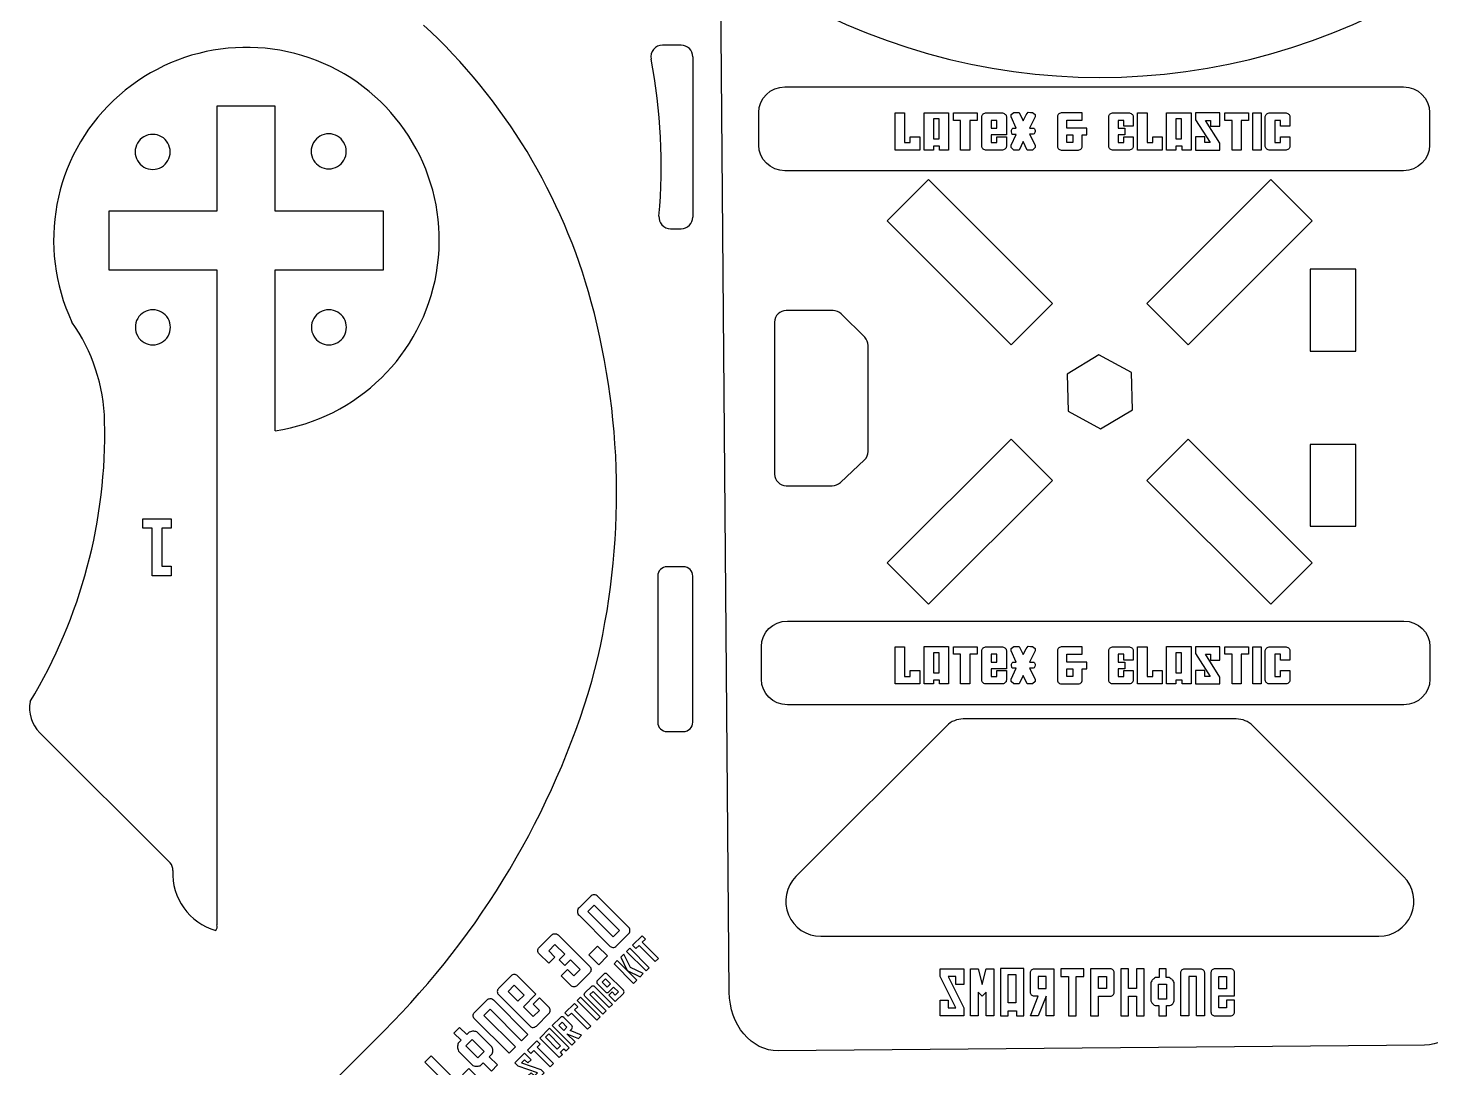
# Model space of a CAD drawing. Extents: x 88 to 1548, y 169 to 1230.
# Drawn here: x 589 to 908, y 420.2 to 656.8 of the extents above; entities that cross this region are included whole.
import ezdxf

# ---------------------------------------------------------------- set-up
doc = ezdxf.new("R2010")
doc.units = 0
doc.layers.add('corte', color=7, linetype='CONTINUOUS')
doc.layers.add('Grabado', color=7, linetype='CONTINUOUS')

msp = doc.modelspace()

# ---------------------------------------------------------------- linework, layer by layer
at = {"layer": 'corte', "color": 1}
for points in [[(737.51304, 652.877175), (733.297695, 652.877175)], [(740.170523, 650.2197), (740.170523, 613.780852)], [(645.236505, 565.16769), (645.236505, 601.79937), (669.818197, 601.79937), (669.818197, 615.086775), (645.236505, 615.086775), (645.236505, 639.004095), (631.9491, 639.004095), (631.9491, 615.086775), (607.367415, 615.086775), (607.367415, 601.79937)], [(784.395225, 612.915525), (793.79085, 622.311135)], [(821.97765, 594.12432), (793.79085, 622.311135)], [(843.430275, 594.12432), (871.61715, 622.311135)], [(852.8259, 584.72871), (881.012775, 612.915525), (871.61715, 622.311135)], [(812.582025, 584.72871), (784.395225, 612.915525)], [(735.128415, 611.1234), (737.51304, 611.1234)], [(607.367415, 601.79937), (631.9491, 601.79937)], [(631.9491, 601.79937), (631.9491, 452.786092)], [(812.582025, 584.72871), (821.97765, 594.12432)], [(852.8259, 584.72871), (843.430275, 594.12432)], [(772.051275, 592.521), (761.430375, 592.521)], [(779.25435, 586.4187), (773.9304, 591.74265)], [(758.7729, 589.863525), (758.7729, 555.316275)], [(780.0327, 560.481675), (780.0327, 584.539575)], [(812.582025, 563.27607), (784.395225, 535.089195)], [(821.97765, 553.88046), (812.582025, 563.27607)], [(843.430275, 553.88046), (852.8259, 563.27607)], [(852.8259, 563.27607), (881.012775, 535.089195)], [(773.7204, 553.382775), (779.1984, 558.548175)], [(761.430375, 552.6588), (771.8973, 552.6588)], [(821.97765, 553.88046), (793.79085, 525.693585)], [(843.430275, 553.88046), (871.61715, 525.693585), (881.012775, 535.089195)], [(738.044535, 534.223875), (734.324062, 534.223875)], [(793.79085, 525.693585), (784.395225, 535.089195)], [(732.198082, 532.097925), (732.198082, 498.8673)], [(740.170523, 498.8673), (740.170523, 532.097925)], [(763.626075, 463.771725), (797.91495, 498.060525)], [(863.7348, 499.617225), (801.6732, 499.617225)], [(901.78185, 463.771725), (867.49305, 498.060525)], [(621.325597, 466.86519), (591.704565, 496.4862)], [(734.324062, 496.741275), (738.044535, 496.741275)], [(769.26345, 450.161925), (896.144475, 450.161925)], [(669.972622, 428.68755), (648.96867, 407.683575)]]:
    msp.add_lwpolyline(points, dxfattribs=at)
for points in [[(617.372348, 624.619942)], [(657.393998, 624.733425)], [(880.538625, 583.303575), (890.9028, 583.303575), (890.9028, 601.9059), (880.538625, 601.9059)], [(617.412023, 584.711775)], [(657.433672, 584.711775)], [(840.1122, 569.961525), (839.9076, 578.397675), (832.499325, 582.438525), (825.295725, 578.043225), (825.5004, 569.607075), (832.9086, 565.566225)], [(880.538625, 543.441375), (890.9028, 543.441375), (890.9028, 562.0437), (880.538625, 562.0437)]]:
    msp.add_lwpolyline(points, close=True, dxfattribs=at)
for points in [[(757.173, 666.981037), (803.470569, 638.3973), (861.937431, 638.3973), (908.235, 666.981037)], [(717.09357, 594.471075), (710.568734, 618.634732), (697.351728, 640.464154), (678.964567, 657.44556)], [(659.357129, 647.190454), (642.696698, 656.099388), (622.203071, 653.335292), (608.498231, 640.330815)], [(731.251361, 651.915193), (730.746494, 651.305858), (730.539438, 650.503228), (730.686533, 649.725705)], [(733.297695, 652.877175), (732.50638, 652.877174), (731.756228, 652.524528), (731.251361, 651.915193)], [(740.170523, 650.2197), (740.17052, 651.687384), (738.980725, 652.877176), (737.51304, 652.877175)], [(732.480892, 614.010645), (733.516446, 625.941748), (732.912714, 637.958474), (730.686532, 649.725705)], [(681.893104, 601.083924), (685.098447, 619.702863), (676.01756, 638.281519), (659.357129, 647.190454)], [(608.498231, 640.330815), (594.793391, 627.326337), (590.959077, 607.005732), (598.98264, 589.901302)], [(617.372348, 632.592382), (615.947626, 632.593256), (614.630755, 631.833678), (613.918141, 630.599978)], [(620.826554, 630.599978), (620.11394, 631.833678), (618.797069, 632.593256), (617.372348, 632.592382)], [(657.393998, 632.705865), (655.969276, 632.706739), (654.652405, 631.947161), (653.939791, 630.713461)], [(660.848204, 630.713461), (660.13559, 631.947161), (658.818719, 632.706739), (657.393998, 632.705865)], [(613.918141, 630.599978), (613.205528, 629.366279), (613.205528, 627.846046), (613.918141, 626.612346)], [(620.826554, 626.612346), (621.539167, 627.846046), (621.539167, 629.366279), (620.826554, 630.599978)], [(653.939791, 630.713461), (653.227178, 629.479761), (653.227178, 627.959528), (653.939791, 626.725828)], [(660.848204, 626.725828), (661.560817, 627.959528), (661.560817, 629.479761), (660.848204, 630.713461)], [(613.918141, 626.612346), (614.630755, 625.378646), (615.947626, 624.619068), (617.372348, 624.619942)], [(617.372348, 624.619942), (618.797069, 624.619068), (620.11394, 625.378646), (620.826554, 626.612346)], [(653.939791, 626.725828), (654.652405, 625.492129), (655.969276, 624.732551), (657.393998, 624.733425)], [(657.393998, 624.733425), (658.818719, 624.732551), (660.13559, 625.492129), (660.848204, 626.725828)], [(732.480892, 614.010645), (732.416501, 613.26868), (732.666408, 612.533745), (733.169747, 611.98483)], [(737.51304, 611.1234), (738.980716, 611.123398), (740.170507, 612.313176), (740.170523, 613.780852)], [(733.169747, 611.98483), (733.673086, 611.435916), (734.383662, 611.123401), (735.128415, 611.1234)], [(645.236505, 565.16769), (663.916961, 567.992516), (678.687762, 582.464986), (681.893104, 601.083924)], [(717.229463, 508.1673), (724.770321, 536.447151), (724.723449, 566.215111), (717.09357, 594.471075)], [(613.957358, 590.69197), (613.244623, 589.458189), (613.244623, 587.9378), (613.957358, 586.70402)], [(617.412023, 592.684215), (615.98717, 592.685285), (614.670094, 591.92575), (613.957358, 590.69197)], [(620.866687, 590.69197), (620.153951, 591.92575), (618.836875, 592.685285), (617.412023, 592.684215)], [(620.866687, 586.70402), (621.579422, 587.9378), (621.579422, 589.458189), (620.866687, 590.69197)], [(653.979008, 590.69197), (653.266273, 589.458189), (653.266273, 587.9378), (653.979008, 586.70402)], [(657.433672, 592.684215), (656.00882, 592.685285), (654.691744, 591.92575), (653.979008, 590.69197)], [(660.888337, 590.69197), (660.175601, 591.92575), (658.858525, 592.685285), (657.433672, 592.684215)], [(660.888337, 586.70402), (661.601072, 587.9378), (661.601072, 589.458189), (660.888337, 590.69197)], [(761.430375, 592.521), (759.962693, 592.520997), (758.772903, 591.331206), (758.7729, 589.863525)], [(773.9304, 591.74265), (773.432024, 592.241022), (772.756082, 592.521002), (772.051275, 592.521)], [(606.44784, 567.271035), (606.262954, 575.388586), (603.664033, 583.267045), (598.98264, 589.901302)], [(613.957358, 586.70402), (614.670094, 585.470239), (615.98717, 584.710704), (617.412023, 584.711775)], [(617.412023, 584.711775), (618.836875, 584.710704), (620.153951, 585.470239), (620.866687, 586.70402)], [(653.979008, 586.70402), (654.691744, 585.470239), (656.00882, 584.710704), (657.433672, 584.711775)], [(657.433672, 584.711775), (658.858525, 584.710704), (660.175601, 585.470239), (660.888337, 586.70402)], [(780.0327, 584.539575), (780.032703, 585.244382), (779.752722, 585.920323), (779.25435, 586.4187)], [(589.49784, 503.548365), (601.079525, 522.750754), (606.958416, 544.852147), (606.44784, 567.271035)], [(779.1984, 558.548175), (779.730884, 559.050291), (780.032715, 559.749786), (780.0327, 560.481675)], [(758.7729, 555.316275), (758.772903, 553.848593), (759.962693, 552.658803), (761.430375, 552.6588)], [(771.8973, 552.6588), (772.575088, 552.658804), (773.227261, 552.91779), (773.7204, 553.382775)], [(734.324062, 534.223875), (733.149929, 534.223872), (732.198102, 533.272058), (732.198083, 532.097925)], [(740.170523, 532.097925), (740.170503, 533.272061), (739.218672, 534.223876), (738.044535, 534.223875)], [(669.972622, 428.68755), (692.108701, 450.82363), (708.354302, 478.146581), (717.229463, 508.1673)], [(589.49784, 503.548365), (589.030387, 500.974845), (589.855036, 498.335728), (591.704565, 496.4862)], [(732.198083, 498.8673), (732.198072, 498.303447), (732.422053, 497.762685), (732.820753, 497.363977)], [(739.547849, 497.363974), (739.946551, 497.762683), (740.170533, 498.303446), (740.170523, 498.8673)], [(801.6732, 499.617225), (800.263585, 499.61723), (798.911702, 499.057269), (797.91495, 498.060525)], [(867.49305, 498.060525), (866.496298, 499.057269), (865.144415, 499.61723), (863.7348, 499.617225)], [(732.820753, 497.363977), (733.219453, 496.965269), (733.76021, 496.741276), (734.324062, 496.741275)], [(738.044535, 496.741275), (738.608389, 496.741274), (739.149148, 496.965266), (739.547849, 497.363974)], [(621.935197, 465.126675), (622.006679, 465.768698), (621.782373, 466.408396), (621.325598, 466.86519)], [(621.935197, 465.126675), (621.642621, 458.867992), (625.692478, 453.229747), (631.716923, 451.508475)], [(763.626075, 463.771725), (761.345977, 461.491621), (760.663893, 458.062534), (761.897877, 455.083439)], [(903.510048, 455.083439), (904.744032, 458.062534), (904.061948, 461.491621), (901.78185, 463.771725)], [(761.897877, 455.083439), (763.131861, 452.104345), (766.038901, 450.161925), (769.26345, 450.161925)], [(896.144475, 450.161925), (899.369024, 450.161925), (902.276064, 452.104345), (903.510048, 455.083439)], [(631.716923, 451.508475), (632.011313, 451.864954), (632.099246, 452.348829), (631.9491, 452.786092)]]:
    msp.add_open_spline(points, degree=3, dxfattribs=at)
at = {"layer": 'Grabado', "color": 5}
for points in [[(748.461923, 437.486465), (746.474597, 673.746141)], [(761.136182, 643.368236), (901.734988, 643.368236)], [(755.162056, 630.135982), (755.162031, 637.560471)], [(805.893701, 629.851818), (805.893701, 636.628556)], [(806.970574, 637.475586), (810.399363, 637.475586)], [(811.463903, 636.628502), (811.463903, 632.471228), (811.463903, 632.471336)], [(812.952404, 633.983123), (813.670348, 633.983123), (812.581056, 636.563507), (812.581056, 637.097823), (813.18759, 637.566982), (814.375907, 637.566982), (815.291918, 635.677308), (815.935589, 637.006589), (816.430714, 637.606081), (816.962992, 637.567054), (817.408613, 637.567054), (818.002763, 637.097895), (818.002763, 636.563579), (816.727806, 633.983195), (817.718073, 633.983195)], [(823.083734, 636.628664), (823.083734, 629.851926)], [(828.728209, 635.781509), (828.728209, 637.475694), (824.160607, 637.475694)], [(828.728175, 629.851927), (828.728175, 632.47139), (829.792715, 632.47139), (829.792715, 633.996162), (825.249865, 633.996162), (825.249865, 635.781563), (828.728175, 635.781563), (828.728209, 635.781509)], [(834.736192, 629.851819), (834.736192, 636.628557)], [(835.813065, 637.475586), (839.241871, 637.475586)], [(840.306411, 634.426169), (838.177331, 634.426169), (838.177331, 635.768489), (836.889989, 635.768489), (836.889989, 633.996108), (838.424902, 633.996108), (838.424902, 632.471337), (836.889989, 632.471337), (836.889989, 630.698974), (838.177331, 630.698974), (838.177331, 632.054314), (840.306411, 632.054314), (840.306411, 629.851873)], [(840.306411, 636.628503), (840.306411, 634.426061), (840.306411, 634.426169)], [(870.3481, 629.851819), (870.3481, 636.628557)], [(871.424973, 637.475586), (874.853779, 637.475586)], [(875.918319, 634.426169), (873.789239, 634.426169), (873.789239, 635.768489), (872.501898, 635.768489), (872.501898, 630.698974), (873.789239, 630.698974), (873.789239, 632.054314), (875.918319, 632.054315), (875.918319, 629.851873)], [(875.918319, 636.628503), (875.918319, 634.426061), (875.918319, 634.426169)], [(907.70913, 637.560469), (907.709155, 630.13598)], [(811.463903, 632.471336), (808.047481, 632.471336), (808.047481, 630.698974), (809.33484, 630.698974), (809.33484, 632.054314), (811.463903, 632.054314), (811.463903, 629.851872)], [(816.727806, 632.601669), (818.002763, 630.11252), (818.002763, 629.591225), (817.408613, 629.004789), (816.207912, 629.004789), (815.291918, 630.959604), (814.375907, 629.004789), (813.18759, 629.004789), (812.581056, 629.591225), (812.581056, 630.099482), (813.707484, 632.57561), (812.816242, 632.57561)], [(812.63056, 633.175084), (812.63056, 633.279393)], [(817.569527, 632.601795), (816.727806, 632.601795), (816.727806, 632.601669)], [(810.399363, 629.004789), (806.970574, 629.004789)], [(824.160607, 629.004897), (827.626533, 629.004897)], [(839.241871, 629.004789), (835.813065, 629.004789)], [(874.853779, 629.00479), (871.424973, 629.00479)], [(901.735023, 624.328227), (761.136217, 624.328226)], [(761.70989, 521.868536), (901.820301, 521.868528)], [(755.756524, 508.635915), (755.756498, 516.060598)], [(805.893699, 508.406214), (805.893699, 515.182952)], [(806.970572, 516.029982), (810.399361, 516.029982)], [(811.463901, 515.182898), (811.463901, 511.025624), (811.463901, 511.025732)], [(812.952402, 512.537519), (813.670346, 512.537519), (812.581054, 515.117903), (812.581054, 515.652219), (813.187588, 516.121378), (814.375905, 516.121378), (815.291916, 514.231703), (815.935587, 515.560984), (816.430712, 516.160476), (816.96299, 516.12145), (817.408611, 516.12145), (818.002761, 515.652291), (818.002761, 515.117975), (816.727804, 512.537591), (817.718071, 512.537591)], [(823.083732, 515.18306), (823.083732, 508.406322)], [(828.728207, 514.335905), (828.728207, 516.03009), (824.160605, 516.03009)], [(828.728173, 508.406322), (828.728173, 511.025786), (829.792713, 511.025786), (829.792713, 512.550558), (825.249863, 512.550558), (825.249863, 514.335959), (828.728173, 514.335959), (828.728207, 514.335905)], [(834.73619, 508.406215), (834.73619, 515.182952)], [(835.813063, 516.029982), (839.241869, 516.029982)], [(840.306409, 512.980565), (838.177329, 512.980565), (838.177329, 514.322885), (836.889987, 514.322885), (836.889987, 512.550504), (838.4249, 512.550504), (838.4249, 511.025732), (836.889987, 511.025732), (836.889987, 509.25337), (838.177329, 509.25337), (838.177329, 510.60871), (840.306409, 510.60871), (840.306409, 508.406269)], [(840.306409, 515.182899), (840.306409, 512.980457), (840.306409, 512.980565)], [(870.348098, 508.406215), (870.348098, 515.182953)], [(871.424971, 516.029982), (874.853777, 516.029982)], [(875.918317, 512.980565), (873.789237, 512.980565), (873.789237, 514.322885), (872.501896, 514.322885), (872.501896, 509.25337), (873.789237, 509.25337), (873.789237, 510.60871), (875.918317, 510.60871), (875.918317, 508.406269)], [(875.918317, 515.182899), (875.918317, 512.980457), (875.918317, 512.980565)], [(907.773687, 516.060602), (907.773714, 508.635919)], [(811.463901, 511.025732), (808.047479, 511.025732), (808.047479, 509.25337), (809.334838, 509.25337), (809.334838, 510.60871), (811.463901, 510.60871), (811.463901, 508.406268)], [(816.727804, 511.156065), (818.002761, 508.666916), (818.002761, 508.14562), (817.408611, 507.559185), (816.20791, 507.559185), (815.291916, 509.514), (814.375905, 507.559185), (813.187588, 507.559185), (812.581054, 508.14562), (812.581054, 508.653878), (813.707482, 511.130006), (812.81624, 511.130006)], [(812.630558, 511.72948), (812.630558, 511.833789)], [(817.569525, 511.156191), (816.727804, 511.156191), (816.727804, 511.156065)], [(810.399361, 507.559185), (806.970572, 507.559185)], [(824.160605, 507.559293), (827.626531, 507.559293)], [(839.241869, 507.559185), (835.813063, 507.559185)], [(874.853777, 507.559186), (871.424971, 507.559186)], [(901.820321, 502.827992), (761.70992, 502.827989)], [(716.878032, 459.244085), (714.29852, 456.664573)], [(725.512229, 452.329563), (718.597707, 459.244085)], [(714.29852, 454.944898), (721.213042, 448.030376)], [(705.245232, 447.611285), (708.111357, 450.47741)], [(709.54442, 450.47741), (716.73361, 443.28822)], [(722.920773, 448.04232), (725.643592, 450.765138)], [(712.434423, 438.989032), (710.272885, 441.15057), (711.705948, 442.583632), (713.13901, 441.15057), (714.572073, 442.583632), (712.338882, 444.816823), (711.049126, 443.527067), (709.783257, 444.792935), (711.073014, 446.082692), (708.839823, 448.315882), (707.40676, 446.88282), (708.839823, 445.449757), (707.40676, 444.016695)], [(707.40676, 444.016695), (705.245232, 446.178223)], [(698.869233, 441.182516), (696.01267, 438.325953)], [(702.45892, 439.029078), (700.305483, 441.182516)], [(716.73361, 441.855157), (713.867485, 438.989032)], [(719.953962, 441.589176), (718.477403, 440.112617)], [(724.395948, 437.885465), (720.692237, 441.589176)], [(817.839858, 442.789391), (822.292983, 442.789391), (822.292983, 432.085016), (820.52392, 432.085016), (820.52392, 436.549391), (818.733295, 432.085016), (816.96142, 432.085016), (818.733295, 436.549391)], [(816.96142, 437.442828), (816.96142, 441.910016)], [(835.08892, 442.789391), (830.635795, 442.789391), (830.635795, 432.085016), (832.40767, 432.085016), (832.40767, 436.549391), (835.08892, 436.549391)], [(835.967358, 437.442828), (835.967358, 441.910016)], [(848.492358, 440.756891), (847.789233, 440.756891), (847.789233, 442.789391), (846.17392, 442.789391), (846.17392, 440.756891), (845.411733, 440.756891)], [(856.48267, 441.910016), (856.48267, 432.085016), (854.709858, 432.085016), (854.709858, 441.016578), (852.952045, 441.016578), (852.952045, 432.085016), (851.15392, 432.085016), (851.15392, 441.910016)], [(852.029545, 442.789391), (855.607045, 442.789391)], [(857.991108, 441.910016), (857.991108, 432.978453)], [(862.444233, 442.789391), (858.870483, 442.789391)], [(863.323608, 439.214703), (863.323608, 441.910016)], [(707.45392, 434.034078), (705.300483, 436.187516), (703.86517, 434.752203), (705.300483, 433.316891), (703.879233, 431.895641), (701.65267, 434.122203), (704.509233, 436.978766), (702.45892, 439.029078)], [(717.856403, 438.753342), (721.929251, 434.680493), (721.190967, 433.94221), (717.487257, 437.64592), (716.761281, 436.919945), (720.464992, 433.216234), (719.714408, 432.465651), (715.64156, 436.538499)], [(715.64156, 437.276774), (717.118119, 438.753333)], [(718.477403, 439.374342), (720.329254, 437.522491)], [(721.067538, 437.522482), (722.174959, 438.629904), (723.282381, 437.522482), (722.544097, 436.784198), (721.805813, 437.522482), (721.067538, 436.784207), (722.550251, 435.301494), (724.395948, 437.14719)], [(844.28392, 439.566266), (844.28392, 435.464703)], [(849.61642, 435.464703), (849.61642, 439.683453)], [(863.323608, 432.978453), (863.323608, 435.655016), (861.550795, 435.655016), (861.550795, 433.883141), (859.76392, 433.883141), (859.76392, 436.655328), (863.323608, 436.655328), (863.323608, 439.214703)], [(690.531108, 432.848141), (693.38767, 435.704703)], [(694.822983, 435.703766), (702.689545, 427.837203), (701.254233, 426.401891), (694.090795, 433.565328), (692.684545, 432.159078), (699.847983, 424.995641), (698.39767, 423.545328), (690.531108, 431.411891)], [(696.013608, 436.890641), (703.162045, 429.742203)], [(818.733295, 436.549391), (817.839858, 436.549391)], [(845.294545, 434.395953), (846.114858, 434.395953), (846.114858, 432.085016), (847.843608, 432.085016), (847.843608, 434.395953), (848.66392, 434.395953)], [(704.597358, 429.741266), (707.45392, 432.597828)], [(710.076578, 431.711792), (708.230882, 429.866096), (712.672868, 425.42411), (713.411143, 426.162385), (711.559292, 428.014236), (714.149427, 426.900669), (714.88771, 427.638953), (712.297576, 428.75252)], [(712.666713, 429.85995), (710.814862, 431.711801)], [(858.870483, 432.085016), (862.444233, 432.085016)], [(689.325483, 428.361266), (688.769545, 427.805328), (687.12892, 429.445953), (685.839858, 428.156891), (687.480483, 426.516266), (686.850483, 425.886266)], [(694.46767, 425.035953), (691.084233, 428.419391)], [(712.297576, 428.75252), (712.666713, 429.121657)], [(906.511041, 425.396484), (759.614331, 424.105758)], [(686.909545, 424.040328), (690.190795, 420.759078)], [(691.845483, 420.715016), (692.504545, 421.374078), (694.365483, 419.513141), (695.75767, 420.905328), (693.896733, 422.766266), (694.555795, 423.425328)]]:
    msp.add_lwpolyline(points, dxfattribs=at)
for points in [[(761.136191, 643.368236)], [(788.343679, 630.698974), (789.631021, 630.698974), (789.631021, 632.054314), (791.760101, 632.054314), (791.760101, 629.004789), (786.189847, 629.004789), (786.189847, 637.475693), (788.343679, 637.475693)], [(792.741092, 637.501771), (798.336098, 637.501771), (798.336098, 629.004789), (796.281291, 629.004789), (796.281291, 629.864911), (794.894924, 629.864911), (794.894924, 629.004789), (792.741092, 629.004789)], [(794.894924, 631.546057), (796.169881, 631.546057), (796.169881, 636.120353), (794.894924, 636.120353)], [(803.166747, 635.75545), (803.166747, 629.004789), (801.074804, 629.004789), (801.074804, 635.75545), (799.440866, 635.75545), (799.440866, 637.475694), (804.825437, 637.475694), (804.825437, 635.75545)], [(808.047481, 633.996108), (809.33484, 633.996108), (809.33484, 635.768488), (808.047481, 635.768488)], [(843.465986, 630.698974), (844.753328, 630.698974), (844.753328, 632.054314), (846.882408, 632.054314), (846.882408, 629.004789), (841.312154, 629.004789), (841.312154, 637.475694), (843.465986, 637.475694)], [(847.863382, 637.501771), (853.458404, 637.501771), (853.458404, 629.004789), (851.403598, 629.004789), (851.403598, 629.864911), (850.017214, 629.864911), (850.017214, 629.004789), (847.863382, 629.004789)], [(850.017214, 631.546057), (851.292188, 631.546057), (851.292188, 636.120353), (850.017214, 636.120353)], [(854.464131, 637.475694), (854.464131, 635.911842), (857.76916, 630.698974), (856.617962, 630.698974), (856.617962, 632.054314), (854.464131, 632.054314), (854.464131, 629.00479), (860.034384, 629.00479), (860.034384, 630.568641), (856.741757, 635.768489), (857.905321, 635.768489), (857.905321, 634.426169), (860.034384, 634.426169), (860.034384, 637.475694)], [(864.865034, 635.75545), (864.865034, 629.00479), (862.773107, 629.00479), (862.773107, 635.75545), (861.139152, 635.75545), (861.139152, 637.475694), (866.52374, 637.475694), (866.52374, 635.75545)], [(869.386821, 637.475694), (869.386821, 629.00479), (867.530065, 629.00479), (867.530065, 637.475694)], [(825.249899, 632.471336), (826.549625, 632.471336), (826.549625, 630.698974), (825.249899, 630.698974)], [(621.591535, 534.337293), (621.591535, 532.159293), (617.271528, 532.159293), (617.271528, 542.977301), (615.111528, 542.977301), (615.111528, 545.155301), (621.591535, 545.155301), (621.591535, 542.977301), (619.431535, 542.977301), (619.431535, 534.337293)], [(761.70989, 521.868536)], [(788.343677, 509.253369), (789.631019, 509.253369), (789.631019, 510.60871), (791.760099, 510.60871), (791.760099, 507.559185), (786.189845, 507.559185), (786.189845, 516.030089), (788.343677, 516.030089)], [(792.74109, 516.056167), (798.336096, 516.056167), (798.336096, 507.559185), (796.281289, 507.559185), (796.281289, 508.419307), (794.894922, 508.419307), (794.894922, 507.559185), (792.74109, 507.559185)], [(794.894922, 510.100453), (796.169879, 510.100453), (796.169879, 514.674749), (794.894922, 514.674749)], [(803.166745, 514.309846), (803.166745, 507.559185), (801.074802, 507.559185), (801.074802, 514.309846), (799.440864, 514.309846), (799.440864, 516.030089), (804.825435, 516.030089), (804.825435, 514.309846)], [(808.047479, 512.550504), (809.334838, 512.550504), (809.334838, 514.322884), (808.047479, 514.322884)], [(843.465984, 509.25337), (844.753326, 509.25337), (844.753326, 510.60871), (846.882406, 510.60871), (846.882406, 507.559185), (841.312152, 507.559185), (841.312152, 516.03009), (843.465984, 516.03009)], [(847.86338, 516.056167), (853.458402, 516.056167), (853.458402, 507.559185), (851.403596, 507.559185), (851.403596, 508.419307), (850.017212, 508.419307), (850.017212, 507.559185), (847.86338, 507.559185)], [(850.017212, 510.100453), (851.292186, 510.100453), (851.292186, 514.674749), (850.017212, 514.674749)], [(854.464129, 516.03009), (854.464129, 514.466238), (857.769158, 509.25337), (856.61796, 509.25337), (856.61796, 510.60871), (854.464129, 510.60871), (854.464129, 507.559185), (860.034382, 507.559185), (860.034382, 509.123037), (856.741754, 514.322885), (857.905319, 514.322885), (857.905319, 512.980565), (860.034382, 512.980565), (860.034382, 516.03009)], [(864.865031, 514.309846), (864.865031, 507.559185), (862.773105, 507.559185), (862.773105, 514.309846), (861.13915, 514.309846), (861.13915, 516.03009), (866.523738, 516.03009), (866.523738, 514.309846)], [(869.386819, 516.03009), (869.386819, 507.559186), (867.530062, 507.559186), (867.530062, 516.03009)], [(825.249897, 511.025732), (826.549623, 511.025732), (826.549623, 509.25337), (825.249897, 509.25337)], [(722.072879, 450.036663), (716.316742, 455.792801), (717.749804, 457.225863), (723.505942, 451.469726)], [(728.668465, 448.802511), (729.382141, 449.516187), (728.631557, 450.266771), (726.49054, 448.125753), (727.241124, 447.37517), (727.954799, 448.088845), (731.646201, 444.397443), (732.359867, 445.11111)], [(716.505957, 445.926692), (718.77497, 443.657679), (720.805145, 445.687854), (718.536132, 447.956867)], [(725.834361, 447.469574), (725.096077, 446.73129), (729.538062, 442.289305), (730.276346, 443.027589)], [(722.259953, 443.895149), (726.701938, 439.453163), (727.440222, 440.191447), (722.998236, 444.633433)], [(724.524004, 446.134618), (723.810329, 445.420942), (725.286896, 442.36939), (728.178497, 440.92974), (728.916772, 441.668015), (726.000563, 443.033839)], [(720.698392, 438.629904), (719.59097, 439.737325), (720.329254, 440.475609), (721.436676, 439.368187)], [(796.446108, 442.789391), (801.78142, 442.789391), (801.78142, 439.214703), (800.005795, 439.214703), (800.005795, 441.002516), (798.221733, 441.002516), (801.78142, 433.883141), (801.78142, 432.085016), (796.446108, 432.085016), (796.446108, 435.655016), (798.221733, 435.655016), (798.221733, 433.883141), (800.005795, 433.883141), (796.446108, 441.002516)], [(806.842983, 442.789391), (808.614858, 442.789391), (808.614858, 432.085016), (806.842983, 432.085016), (806.842983, 437.442828), (805.952358, 436.549391), (805.05892, 437.442828), (805.05892, 432.085016), (803.283295, 432.085016), (803.283295, 442.789391), (805.05892, 442.789391), (805.952358, 439.214703)], [(810.097983, 442.822203), (810.097983, 432.085016), (811.867045, 432.085016), (811.867045, 433.212828), (813.771108, 433.212828), (813.771108, 432.085016), (815.455795, 432.085016), (815.455795, 442.822203)], [(813.65392, 441.460016), (813.65392, 434.995953), (811.867045, 434.995953), (811.867045, 441.460016)], [(818.733295, 438.321266), (820.52392, 438.321266), (820.52392, 441.002516), (818.733295, 441.002516)], [(827.328295, 440.991266), (829.045795, 440.991266), (829.045795, 442.789391), (823.889545, 442.789391), (823.889545, 440.991266), (825.603295, 440.991266), (825.603295, 432.085016), (827.328295, 432.085016)], [(832.40767, 441.002516), (834.198295, 441.002516), (834.198295, 438.321266), (832.40767, 438.321266)], [(841.035483, 442.789391), (841.035483, 438.321266), (839.248608, 438.321266), (839.248608, 442.789391), (837.479545, 442.789391), (837.479545, 432.085016), (839.248608, 432.085016), (839.248608, 436.549391), (841.035483, 436.549391), (841.035483, 432.085016), (842.808295, 432.085016), (842.808295, 442.789391)], [(848.492358, 440.756891)], [(852.029545, 442.789391)], [(861.550795, 438.219078), (859.76392, 438.219078), (859.76392, 441.002516), (861.550795, 441.002516)], [(701.814858, 436.802516), (700.393608, 435.381266), (698.167045, 437.607828), (699.588295, 439.029078)], [(846.056733, 435.875328), (846.056733, 439.258766), (847.843608, 439.258766), (847.843608, 435.875328)], [(713.281559, 433.415605), (713.995234, 434.12928), (713.244651, 434.879864), (711.103633, 432.738847), (711.854217, 431.988263), (712.567893, 432.701939), (716.259294, 429.010537), (716.972961, 429.724203)], [(714.653152, 436.288366), (713.914868, 435.550082), (718.356854, 431.108096), (719.095138, 431.84638)], [(690.531108, 432.848141)], [(689.325483, 428.361266)], [(705.370421, 427.030252), (709.824716, 422.575958), (710.563, 423.314242), (710.095419, 423.781823), (710.88292, 424.569324), (711.350501, 424.101743), (712.051867, 424.80311), (707.597573, 429.257404)], [(707.413004, 427.940805), (710.095428, 425.258382), (709.357144, 424.520098), (706.67472, 427.202521)], [(711.559292, 429.490804), (710.821008, 428.75252), (709.713586, 429.859941), (710.45187, 430.598225)], [(691.274545, 422.515953), (688.564233, 425.226266), (690.000483, 426.662516), (692.710795, 423.952203)], [(704.774038, 424.908085), (705.487705, 425.621751), (704.737121, 426.372335), (702.596113, 424.231327), (703.346697, 423.480743), (704.060363, 424.194409), (707.751765, 420.503007), (708.46544, 421.216683)], [(687.791733, 418.682516), (689.227045, 417.247203), (687.805795, 415.825953), (680.657358, 422.974391), (679.222045, 421.539078), (687.806733, 412.954391), (692.098608, 417.246266), (689.227045, 420.117828)], [(699.723352, 421.358566), (701.938195, 423.573409), (703.420909, 422.090696), (702.682625, 421.352412), (701.944341, 422.090696), (701.206066, 421.352421), (705.635752, 419.875853), (706.380181, 419.131423), (704.165338, 416.91658), (702.682625, 418.399294), (703.420909, 419.137578), (704.159193, 418.399294), (704.897468, 419.137569), (700.467782, 420.614137)]]:
    msp.add_lwpolyline(points, close=True, dxfattribs=at)
for points in [[(755.162031, 637.560471), (755.162059, 640.777969), (757.826514, 643.368229), (761.136191, 643.368236)], [(901.734988, 643.368236), (905.044655, 643.368265), (907.70913, 640.777967), (907.70913, 637.560469)], [(805.893701, 636.628556), (805.893701, 636.741498), (805.92257, 636.8501), (805.980307, 636.954362)], [(805.980307, 636.954362), (806.038045, 637.058671), (806.11644, 637.149894), (806.215494, 637.22803)], [(806.215494, 637.22803), (806.31457, 637.306203), (806.425974, 637.36702), (806.549705, 637.410482)], [(806.549705, 637.410482), (806.681738, 637.453884), (806.822028, 637.475586), (806.970574, 637.475586)], [(810.399363, 637.475586), (810.696444, 637.475586), (810.948137, 637.388709), (811.154444, 637.214956)], [(811.154444, 637.214956), (811.36075, 637.049871), (811.463903, 636.854387), (811.463903, 636.628502)], [(823.17034, 636.95447), (823.112603, 636.85016), (823.083734, 636.741558), (823.083734, 636.628664)], [(823.405527, 637.228138), (823.30645, 637.149966), (823.228055, 637.058743), (823.17034, 636.95447)], [(823.739738, 637.41059), (823.615961, 637.367188), (823.504557, 637.306371), (823.405527, 637.228138)], [(824.160607, 637.475694), (824.012061, 637.475694), (823.871771, 637.453992), (823.739738, 637.41059)], [(834.736192, 636.628557), (834.736192, 636.741499), (834.76506, 636.8501), (834.822798, 636.954362)], [(834.822798, 636.954362), (834.880535, 637.058671), (834.958937, 637.149894), (835.058001, 637.228031)], [(835.058001, 637.228031), (835.157078, 637.306203), (835.268482, 637.36702), (835.392213, 637.410482)], [(835.392213, 637.410482), (835.524246, 637.453885), (835.66453, 637.475586), (835.813065, 637.475586)], [(839.241871, 637.475586), (839.538952, 637.475586), (839.790645, 637.388709), (839.996951, 637.214956)], [(839.996951, 637.214956), (840.203258, 637.049871), (840.306411, 636.854387), (840.306411, 636.628503)], [(870.3481, 636.628557), (870.3481, 636.741499), (870.376969, 636.850101), (870.434706, 636.954362)], [(870.434706, 636.954362), (870.492444, 637.058672), (870.570845, 637.149895), (870.66991, 637.228031)], [(870.66991, 637.228031), (870.768986, 637.306203), (870.88039, 637.36702), (871.004121, 637.410483)], [(871.004121, 637.410483), (871.136155, 637.453885), (871.276439, 637.475586), (871.424973, 637.475586)], [(874.853779, 637.475586), (875.15086, 637.475586), (875.402554, 637.388709), (875.60886, 637.214956)], [(875.60886, 637.214956), (875.815166, 637.049871), (875.918319, 636.854387), (875.918319, 636.628503)], [(812.63056, 633.279393), (812.638531, 633.600859), (812.745813, 633.835435), (812.952404, 633.983123)], [(812.816242, 632.57561), (812.692454, 632.73199), (812.63056, 632.931815), (812.63056, 633.175084)], [(818.002763, 633.253406), (818.002763, 632.897195), (817.858351, 632.679991), (817.569527, 632.601795)], [(817.718073, 633.983195), (817.907866, 633.835507), (818.002763, 633.592244), (818.002763, 633.253406)], [(761.136217, 624.328226), (757.826531, 624.328197), (755.162056, 626.918483), (755.162056, 630.135982)], [(805.980307, 629.526013), (805.92257, 629.630323), (805.893701, 629.738924), (805.893701, 629.851818)], [(806.215494, 629.252344), (806.116417, 629.330517), (806.038022, 629.42174), (805.980307, 629.526013)], [(806.549705, 629.069893), (806.425917, 629.113295), (806.314513, 629.174112), (806.215494, 629.252344)], [(806.970574, 629.004789), (806.822028, 629.004789), (806.681738, 629.02649), (806.549705, 629.069893)], [(811.154443, 629.252398), (810.948137, 629.087326), (810.696444, 629.004789), (810.399363, 629.004789)], [(811.463903, 629.851872), (811.463903, 629.625988), (811.36075, 629.426164), (811.154443, 629.252398)], [(823.083734, 629.851926), (823.083734, 629.738984), (823.112603, 629.630383), (823.17034, 629.526121)], [(823.17034, 629.526121), (823.228078, 629.421812), (823.306473, 629.330589), (823.405527, 629.252452)], [(823.405527, 629.252452), (823.504603, 629.17428), (823.616007, 629.113463), (823.739738, 629.070001)], [(823.739738, 629.070001), (823.871771, 629.026598), (824.012061, 629.004897), (824.160607, 629.004897)], [(827.626533, 629.004897), (827.775079, 629.004897), (827.915368, 629.026598), (828.047402, 629.070001)], [(828.047402, 629.070001), (828.187691, 629.113403), (828.307352, 629.17422), (828.406382, 629.252452)], [(828.406382, 629.252452), (828.505458, 629.330625), (828.583854, 629.421848), (828.641569, 629.526121)], [(828.641569, 629.526121), (828.699306, 629.630431), (828.728175, 629.739032), (828.728175, 629.851927)], [(834.822798, 629.526013), (834.76506, 629.630323), (834.736192, 629.738925), (834.736192, 629.851819)], [(835.058001, 629.252345), (834.958925, 629.330517), (834.880524, 629.42174), (834.822798, 629.526013)], [(835.392213, 629.069893), (835.268425, 629.113295), (835.157021, 629.174112), (835.058001, 629.252345)], [(835.813065, 629.004789), (835.66453, 629.004789), (835.524246, 629.026491), (835.392213, 629.069893)], [(839.996951, 629.252399), (839.790645, 629.087326), (839.538952, 629.004789), (839.241871, 629.004789)], [(840.306411, 629.851873), (840.306411, 629.625989), (840.203258, 629.426164), (839.996951, 629.252399)], [(870.434706, 629.526014), (870.376969, 629.630323), (870.3481, 629.738925), (870.3481, 629.851819)], [(870.66991, 629.252345), (870.570834, 629.330517), (870.492432, 629.42174), (870.434706, 629.526014)], [(871.004121, 629.069893), (870.880333, 629.113295), (870.768929, 629.174113), (870.66991, 629.252345)], [(871.424973, 629.00479), (871.276439, 629.00479), (871.136155, 629.026491), (871.004121, 629.069893)], [(875.60886, 629.252399), (875.402554, 629.087326), (875.15086, 629.00479), (874.853779, 629.00479)], [(875.918319, 629.851873), (875.918319, 629.625989), (875.815166, 629.426164), (875.60886, 629.252399)], [(907.709155, 630.13598), (907.709127, 626.918481), (905.044681, 624.328221), (901.735023, 624.328227)], [(755.756498, 516.060598), (755.756525, 519.278188), (758.411712, 521.868527), (761.70989, 521.868536)], [(901.820301, 521.868528), (905.118479, 521.868571), (907.773687, 519.278192), (907.773687, 516.060602)], [(805.893699, 515.182952), (805.893699, 515.295894), (805.922567, 515.404496), (805.980305, 515.508758)], [(805.980305, 515.508758), (806.038042, 515.613067), (806.116438, 515.70429), (806.215491, 515.782426)], [(806.215491, 515.782426), (806.314568, 515.860598), (806.425971, 515.921416), (806.549703, 515.964878)], [(806.549703, 515.964878), (806.681736, 516.00828), (806.822026, 516.029982), (806.970572, 516.029982)], [(810.399361, 516.029982), (810.696442, 516.029982), (810.948135, 515.943105), (811.154441, 515.769352)], [(811.154441, 515.769352), (811.360748, 515.604267), (811.463901, 515.408782), (811.463901, 515.182898)], [(823.170338, 515.508866), (823.112601, 515.404556), (823.083732, 515.295954), (823.083732, 515.18306)], [(823.405525, 515.782534), (823.306448, 515.704362), (823.228053, 515.613139), (823.170338, 515.508866)], [(823.739736, 515.964986), (823.615959, 515.921584), (823.504555, 515.860766), (823.405525, 515.782534)], [(824.160605, 516.03009), (824.012059, 516.03009), (823.871769, 516.008388), (823.739736, 515.964986)], [(834.73619, 515.182952), (834.73619, 515.295895), (834.765058, 515.404496), (834.822796, 515.508758)], [(834.822796, 515.508758), (834.880533, 515.613067), (834.958935, 515.70429), (835.057999, 515.782426)], [(835.057999, 515.782426), (835.157076, 515.860599), (835.268479, 515.921416), (835.392211, 515.964878)], [(835.392211, 515.964878), (835.524244, 516.008281), (835.664528, 516.029982), (835.813063, 516.029982)], [(839.241869, 516.029982), (839.53895, 516.029982), (839.790643, 515.943105), (839.996949, 515.769352)], [(839.996949, 515.769352), (840.203256, 515.604267), (840.306409, 515.408783), (840.306409, 515.182899)], [(870.348098, 515.182953), (870.348098, 515.295895), (870.376967, 515.404497), (870.434704, 515.508758)], [(870.434704, 515.508758), (870.492442, 515.613068), (870.570843, 515.704291), (870.669908, 515.782427)], [(870.669908, 515.782427), (870.768984, 515.860599), (870.880388, 515.921416), (871.004119, 515.964878)], [(871.004119, 515.964878), (871.136152, 516.008281), (871.276436, 516.029982), (871.424971, 516.029982)], [(874.853777, 516.029982), (875.150858, 516.029982), (875.402551, 515.943105), (875.608858, 515.769352)], [(875.608858, 515.769352), (875.815164, 515.604267), (875.918317, 515.408783), (875.918317, 515.182899)], [(812.630558, 511.833789), (812.638529, 512.155255), (812.745811, 512.389831), (812.952402, 512.537519)], [(812.81624, 511.130006), (812.692452, 511.286386), (812.630558, 511.486211), (812.630558, 511.72948)], [(818.002761, 511.807802), (818.002761, 511.451591), (817.858349, 511.234387), (817.569525, 511.156191)], [(817.718071, 512.537591), (817.907864, 512.389903), (818.002761, 512.14664), (818.002761, 511.807802)], [(761.70992, 502.827989), (758.411742, 502.827946), (755.756525, 505.418325), (755.756524, 508.635915)], [(805.980305, 508.080409), (805.922567, 508.184719), (805.893699, 508.29332), (805.893699, 508.406214)], [(806.215491, 507.80674), (806.116415, 507.884913), (806.03802, 507.976135), (805.980305, 508.080409)], [(806.549703, 507.624289), (806.425915, 507.667691), (806.314511, 507.728508), (806.215491, 507.80674)], [(806.970572, 507.559185), (806.822026, 507.559185), (806.681736, 507.580886), (806.549703, 507.624289)], [(811.154441, 507.806794), (810.948135, 507.641722), (810.696442, 507.559185), (810.399361, 507.559185)], [(811.463901, 508.406268), (811.463901, 508.180384), (811.360748, 507.98056), (811.154441, 507.806794)], [(823.083732, 508.406322), (823.083732, 508.29338), (823.112601, 508.184779), (823.170338, 508.080517)], [(823.170338, 508.080517), (823.228076, 507.976207), (823.306471, 507.884985), (823.405525, 507.806848)], [(823.405525, 507.806848), (823.504601, 507.728676), (823.616005, 507.667859), (823.739736, 507.624397)], [(823.739736, 507.624397), (823.871769, 507.580994), (824.012059, 507.559293), (824.160605, 507.559293)], [(827.626531, 507.559293), (827.775077, 507.559293), (827.915366, 507.580994), (828.0474, 507.624397)], [(828.0474, 507.624397), (828.187689, 507.667799), (828.307349, 507.728616), (828.40638, 507.806848)], [(828.40638, 507.806848), (828.505456, 507.885021), (828.583852, 507.976243), (828.641567, 508.080517)], [(828.641567, 508.080517), (828.699304, 508.184827), (828.728173, 508.293428), (828.728173, 508.406322)], [(834.822796, 508.080409), (834.765058, 508.184719), (834.73619, 508.293321), (834.73619, 508.406215)], [(835.057999, 507.806741), (834.958923, 507.884913), (834.880522, 507.976136), (834.822796, 508.080409)], [(835.392211, 507.624289), (835.268422, 507.667691), (835.157019, 507.728508), (835.057999, 507.806741)], [(835.813063, 507.559185), (835.664528, 507.559185), (835.524244, 507.580886), (835.392211, 507.624289)], [(839.996949, 507.806795), (839.790643, 507.641722), (839.53895, 507.559185), (839.241869, 507.559185)], [(840.306409, 508.406269), (840.306409, 508.180384), (840.203256, 507.98056), (839.996949, 507.806795)], [(870.434704, 508.080409), (870.376967, 508.184719), (870.348098, 508.293321), (870.348098, 508.406215)], [(870.669908, 507.806741), (870.570831, 507.884913), (870.49243, 507.976136), (870.434704, 508.080409)], [(871.004119, 507.624289), (870.880331, 507.667691), (870.768927, 507.728509), (870.669908, 507.806741)], [(871.424971, 507.559186), (871.276436, 507.559186), (871.136152, 507.580887), (871.004119, 507.624289)], [(875.608858, 507.806795), (875.402551, 507.641722), (875.150858, 507.559186), (874.853777, 507.559186)], [(875.918317, 508.406269), (875.918317, 508.180385), (875.815164, 507.98056), (875.608858, 507.806795)], [(907.773714, 508.635919), (907.773687, 505.418329), (905.1185, 502.828001), (901.820321, 502.827992)], [(717.73787, 459.60236), (717.403482, 459.602342), (717.11687, 459.482923), (716.878032, 459.244085)], [(718.597707, 459.244085), (718.35887, 459.482923), (718.072229, 459.602313), (717.73787, 459.60236)], [(714.29852, 456.664573), (714.059682, 456.425735), (713.940282, 456.139085), (713.940254, 455.804745)], [(713.940254, 455.804745), (713.940264, 455.470348), (714.059682, 455.183735), (714.29852, 454.944898)], [(708.111357, 450.47741), (708.310389, 450.676442), (708.549198, 450.772001), (708.827889, 450.764023)], [(708.827889, 450.764023), (709.106532, 450.771973), (709.345379, 450.676432), (709.54442, 450.47741)], [(725.870495, 451.565267), (725.838639, 451.867798), (725.71922, 452.122573), (725.512229, 452.329563)], [(725.643592, 450.765138), (725.818707, 451.004004), (725.894373, 451.270695), (725.870495, 451.565267)], [(704.946676, 446.88281), (704.946676, 447.169423), (705.046192, 447.412245), (705.245232, 447.611285)], [(705.245232, 446.178223), (705.046201, 446.377254), (704.946695, 446.612135), (704.946676, 446.88281)], [(721.213042, 448.030376), (721.451879, 447.791538), (721.718607, 447.660185), (722.01317, 447.636298)], [(722.01317, 447.636298), (722.299773, 447.62037), (722.602314, 447.755717), (722.920773, 448.04232)], [(699.587358, 441.475016), (699.306108, 441.475016), (699.067045, 441.376578), (698.869233, 441.182516)], [(700.305483, 441.182516), (700.10017, 441.387828), (699.862983, 441.482516), (699.587358, 441.475016)], [(716.73361, 443.28822), (716.932632, 443.089179), (717.032195, 442.846385), (717.032157, 442.559754)], [(717.032157, 442.559754), (717.032148, 442.289051), (716.932642, 442.054188), (716.73361, 441.855157)], [(720.3231, 441.736827), (720.179557, 441.740954), (720.056497, 441.69171), (719.953962, 441.589176)], [(720.692237, 441.589176), (720.589703, 441.69171), (720.466607, 441.740884), (720.3231, 441.736827)], [(816.96142, 441.910016), (816.96142, 442.151891), (817.042045, 442.360953), (817.209858, 442.525953)], [(817.209858, 442.525953), (817.386108, 442.705016), (817.597983, 442.789391), (817.839858, 442.789391)], [(835.70392, 442.525953), (835.53517, 442.705016), (835.333608, 442.789391), (835.08892, 442.789391)], [(835.967358, 441.910016), (835.967358, 442.151891), (835.879233, 442.360953), (835.70392, 442.525953)], [(844.723608, 440.299391), (844.59517, 440.170953), (844.44892, 439.925328), (844.28392, 439.566266)], [(844.987045, 440.503766), (844.877358, 440.438141), (844.789233, 440.368766), (844.723608, 440.299391)], [(845.411733, 440.756891), (845.24392, 440.665016), (845.104233, 440.580641), (844.987045, 440.503766)], [(848.898295, 440.522516), (848.788608, 440.584391), (848.65642, 440.665016), (848.492358, 440.756891)], [(849.176733, 440.328453), (849.107358, 440.386578), (849.015483, 440.449391), (848.898295, 440.522516)], [(849.61642, 439.683453), (849.44767, 439.994703), (849.30142, 440.211266), (849.176733, 440.328453)], [(851.15392, 441.910016), (851.15392, 442.151891), (851.234545, 442.360953), (851.399545, 442.525953)], [(851.399545, 442.525953), (851.578608, 442.705016), (851.78392, 442.789391), (852.029545, 442.789391)], [(855.607045, 442.789391), (855.84517, 442.789391), (856.050483, 442.705016), (856.219233, 442.525953)], [(856.219233, 442.525953), (856.394545, 442.360953), (856.48267, 442.151891), (856.48267, 441.910016)], [(858.240483, 442.525953), (858.071733, 442.360953), (857.991108, 442.151891), (857.991108, 441.910016)], [(858.870483, 442.789391), (858.624858, 442.789391), (858.419545, 442.705016), (858.240483, 442.525953)], [(863.062983, 442.525953), (862.89142, 442.705016), (862.686108, 442.789391), (862.444233, 442.789391)], [(863.323608, 441.910016), (863.323608, 442.151891), (863.235483, 442.360953), (863.062983, 442.525953)], [(695.72017, 437.607828), (695.713608, 437.333141), (695.808295, 437.095953), (696.013608, 436.890641)], [(696.01267, 438.325953), (695.818608, 438.128141), (695.721108, 437.890016), (695.72017, 437.607828)], [(713.150945, 438.678542), (712.872301, 438.686492), (712.633454, 438.790001), (712.434423, 438.989032)], [(713.867485, 438.989032), (713.668445, 438.789992), (713.429589, 438.68651), (713.150945, 438.678542)], [(715.487754, 436.901482), (715.487754, 437.049151), (715.539017, 437.174231), (715.64156, 437.276774)], [(717.118119, 438.753333), (717.220662, 438.855876), (717.343749, 438.90504), (717.487265, 438.900993)], [(717.487265, 438.900993), (717.630808, 438.905119), (717.75386, 438.855867), (717.856403, 438.753342)], [(718.477403, 440.112617), (718.37486, 440.010074), (718.323641, 439.884933), (718.323597, 439.737325)], [(718.323597, 439.737325), (718.323597, 439.597909), (718.374869, 439.476876), (718.477403, 439.374342)], [(720.329254, 437.522491), (720.431797, 437.419948), (720.554831, 437.366622), (720.6984, 437.362522)], [(720.6984, 437.362522), (720.841943, 437.366648), (720.964995, 437.419939), (721.067538, 437.522482)], [(724.549754, 437.510173), (724.549754, 437.657843), (724.498482, 437.782931), (724.395948, 437.885465)], [(724.395948, 437.14719), (724.498482, 437.249725), (724.549763, 437.370713), (724.549754, 437.510173)], [(759.614331, 424.105758), (753.494463, 424.055653), (748.524074, 430.017375), (748.461923, 437.486465)], [(817.209858, 436.797828), (817.042045, 436.974078), (816.96142, 437.185953), (816.96142, 437.442828)], [(835.70392, 436.797828), (835.879233, 436.974078), (835.967358, 437.185953), (835.967358, 437.442828)], [(917.444806, 438.966965), (917.510668, 431.50248), (912.62717, 425.445413), (906.511041, 425.396484)], [(693.38767, 435.704703), (693.584545, 435.897828), (693.823608, 435.996266), (694.105795, 435.997203)], [(694.105795, 435.997203), (694.380483, 436.003766), (694.61767, 435.909078), (694.822983, 435.703766)], [(707.74642, 433.300953), (707.75392, 433.584078), (707.659233, 433.828766), (707.45392, 434.034078)], [(715.64156, 436.538499), (715.539026, 436.641033), (715.487745, 436.762022), (715.487754, 436.901482)], [(817.839858, 436.549391), (817.597983, 436.549391), (817.386108, 436.630016), (817.209858, 436.797828)], [(835.08892, 436.549391), (835.333608, 436.549391), (835.53517, 436.630016), (835.70392, 436.797828)], [(844.28392, 435.464703), (844.401108, 435.230328), (844.525795, 435.040016), (844.668295, 434.897516)], [(844.668295, 434.897516), (844.800483, 434.755016), (845.009545, 434.590016), (845.294545, 434.395953)], [(848.66392, 434.395953), (848.82892, 434.472828), (848.96392, 434.545953), (849.059545, 434.619078)], [(849.059545, 434.619078), (849.165483, 434.680953), (849.253608, 434.755016), (849.322983, 434.834703)], [(849.322983, 434.834703), (849.392358, 434.922828), (849.44392, 435.014703), (849.484233, 435.113141)], [(849.484233, 435.113141), (849.532045, 435.212516), (849.576108, 435.329703), (849.61642, 435.464703)], [(690.531108, 431.411891), (690.325795, 431.617203), (690.231108, 431.854391), (690.238608, 432.130016)], [(690.238608, 432.130016), (690.238608, 432.411266), (690.337045, 432.650328), (690.531108, 432.848141)], [(707.45392, 432.597828), (707.647983, 432.791891), (707.74642, 433.027203), (707.74642, 433.300953)], [(710.445725, 431.859452), (710.302182, 431.863579), (710.179121, 431.814335), (710.076578, 431.711792)], [(710.814862, 431.711801), (710.712319, 431.814326), (710.58932, 431.863596), (710.445725, 431.859452)], [(857.991108, 432.978453), (857.991108, 432.718766), (858.071733, 432.509703), (858.240483, 432.330641)], [(858.240483, 432.330641), (858.419545, 432.165641), (858.624858, 432.085016), (858.870483, 432.085016)], [(862.444233, 432.085016), (862.686108, 432.085016), (862.89142, 432.165641), (863.062983, 432.330641)], [(863.062983, 432.330641), (863.235483, 432.509703), (863.323608, 432.718766), (863.323608, 432.978453)], [(689.854233, 428.507516), (689.707045, 428.478453), (689.531733, 428.426891), (689.325483, 428.361266)], [(690.219858, 428.580641), (690.11392, 428.570328), (689.992983, 428.545016), (689.854233, 428.507516)], [(691.084233, 428.419391), (690.696108, 428.537516), (690.407358, 428.588141), (690.219858, 428.580641)], [(703.162045, 429.742203), (703.367358, 429.536891), (703.604545, 429.434703), (703.879233, 429.433766)], [(703.879233, 429.433766), (704.16142, 429.442203), (704.399545, 429.543453), (704.597358, 429.741266)], [(712.820528, 429.484649), (712.820528, 429.632318), (712.769247, 429.757398), (712.666713, 429.85995)], [(712.666713, 429.121657), (712.769256, 429.2242), (712.820528, 429.34518), (712.820528, 429.484649)], [(686.733295, 425.373453), (686.696733, 425.226266), (686.67517, 425.101578), (686.674233, 425.006891)], [(686.674233, 425.006891), (686.67517, 424.790328), (686.755795, 424.467828), (686.909545, 424.040328)], [(686.850483, 425.886266), (686.803608, 425.698766), (686.763295, 425.527203), (686.733295, 425.373453)], [(694.64392, 424.655328), (694.603608, 424.772516), (694.544545, 424.897203), (694.46767, 425.035953)], [(694.717045, 424.289703), (694.705795, 424.413453), (694.680483, 424.538141), (694.64392, 424.655328)], [(694.702983, 423.908141), (694.732045, 424.044078), (694.735795, 424.171578), (694.717045, 424.289703)], [(694.555795, 423.425328), (694.622358, 423.608141), (694.672983, 423.769391), (694.702983, 423.908141)], [(690.190795, 420.759078), (690.483295, 420.659703), (690.74017, 420.612828), (690.952045, 420.612828)], [(690.952045, 420.612828), (691.168608, 420.611891), (691.464858, 420.645641), (691.845483, 420.715016)]]:
    msp.add_open_spline(points, degree=3, dxfattribs=at)

doc.saveas('drawing.dxf')
